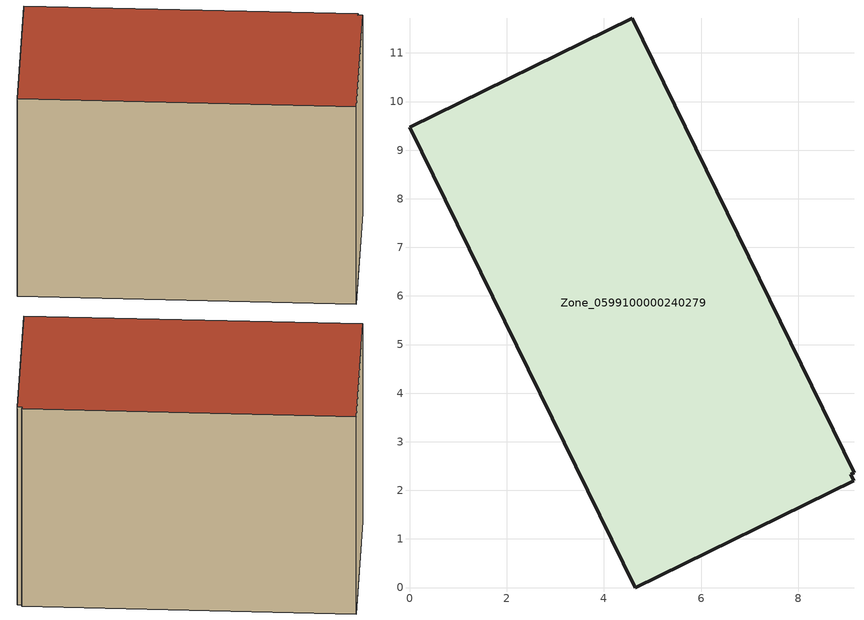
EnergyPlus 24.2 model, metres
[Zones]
Zone_0599100000240279
 floor ground (C_G): 9.14,2.36 9.07,2.33 9.14,2.19 4.64,0 0,9.47 4.58,11.71 z0
 wall outside (C_F): 9.14,2.36 4.58,11.71 0,9.47 4.64,0 9.14,2.19 9.07,2.33 9.14,2.36 z0:7.46
 roof outside (C_R): 9.07,2.33 9.14,2.36 4.58,11.71 0,9.47 4.64,0 9.14,2.19 z7.46
[BUILDING]
Pand.0599100000240279: North Axis=0; Terrain=City; Loads Convergence Tolerance Value=0.04; Temperature Convergence Tolerance Value=0.4; Solar Distribution=FullExterior; Maximum Number of Warmup Days=25; Minimum Number of Warmup Days=1
[Site:Location]
Rotterdam.The.Hague.AP_ZH_NLD Design_Conditions: Latitude=51.96; Longitude=4.45; Time Zone=1; Elevation=-4.5
[SITE:GROUNDTEMPERATURE:BUILDINGSURFACE]
18, 18, 18, 18, 18, 18, 18, 18, 18, 18, 18, 18
[MATERIAL] Thermal Absorptance=0.9; Solar Absorptance=0.7; Visible Absorptance=0.7
Name | Roughness | Thickness | Conductivity | Density | Specific Heat
G.TI.1975-1991 | MediumSmooth | 0.15 | 0.288461 | 540 | 1210
F.TI.1975-1991 | Rough | 0.3 | 0.230769 | 1920 | 840
R.TI.1975-1991 | MediumRough | 0.2 | 0.153846 | 1500 | 1000
[CONSTRUCTION]
C_G: G.TI.1975-1991
C_F: F.TI.1975-1991
C_R: R.TI.1975-1991
[ZONE]
Zone_0599100000240279: Type=1; Multiplier=1; Ceiling Height=Autocalculate; Volume=Autocalculate; Floor Area=autocalculate; Part of Total Floor Area=Yes
[ZONEINFILTRATION:DESIGNFLOWRATE]
Infil_Zone_0599100000240279: Zone or ZoneList or Space or SpaceList=Zone_0599100000240279; Schedule=AlwaysOn; Design Flow Rate Calculation Method=Flow/Area; Flow Rate per Floor Area=0.003; Constant Term Coefficient=1; Temperature Term Coefficient=0; Velocity Term Coefficient=0; Velocity Squared Term Coefficient=0
[HVACTEMPLATE:ZONE:IDEALLOADSAIRSYSTEM]
Zone_0599100000240279: Maximum Heating Supply Air Temperature=50; Minimum Cooling Supply Air Temperature=13; Maximum Heating Supply Air Humidity Ratio=0.0156; Minimum Cooling Supply Air Humidity Ratio=0.0077; Heating Limit=NoLimit; Cooling Limit=NoLimit; Dehumidification Control Type=ConstantSensibleHeatRatio; Cooling Sensible Heat Ratio=0.7; Dehumidification Setpoint=60; Humidification Control Type=None; Humidification Setpoint=30; Outdoor Air Method=None; Outdoor Air Flow Rate per Person=0.00944; Outdoor Air Flow Rate per Zone Floor Area=0; Outdoor Air Flow Rate per Zone=0; Demand Controlled Ventilation Type=None; Outdoor Air Economizer Type=NoEconomizer; Heat Recovery Type=None; Sensible Heat Recovery Effectiveness=0.7; Latent Heat Recovery Effectiveness=0.65
[ZONECONTROL:THERMOSTAT]
ThermostatControl_Zone_0599100000240279: Zone or ZoneList=Zone_0599100000240279; Control Type Schedule=DualSetpointControlType; Control 1=Thermostat_Zone_0599100000240279; Temperature Difference Between Cutout And Setpoint=0
[THERMOSTATSETPOINT:DUALSETPOINT]
Thermostat_Zone_0599100000240279: Heating Setpoint Temperature Schedule=HeatingSetpoint_Zone_0599100000240279; Cooling Setpoint Temperature Schedule=CoolingSetpoint_Zone_0599100000240279
[SCHEDULE:COMPACT]
HeatingSetpoint_Zone_0599100000240279: Through: 12/31, For: AllDays, Until: 24:00, 21
CoolingSetpoint_Zone_0599100000240279: Through: 12/31, For: AllDays, Until: 24:00, 24
DualSetpointControlType: Through: 12/31, For: AllDays, Until: 24:00, 4
AlwaysOn: Through: 12/31, For: AllDays, Until: 24:00, 1
